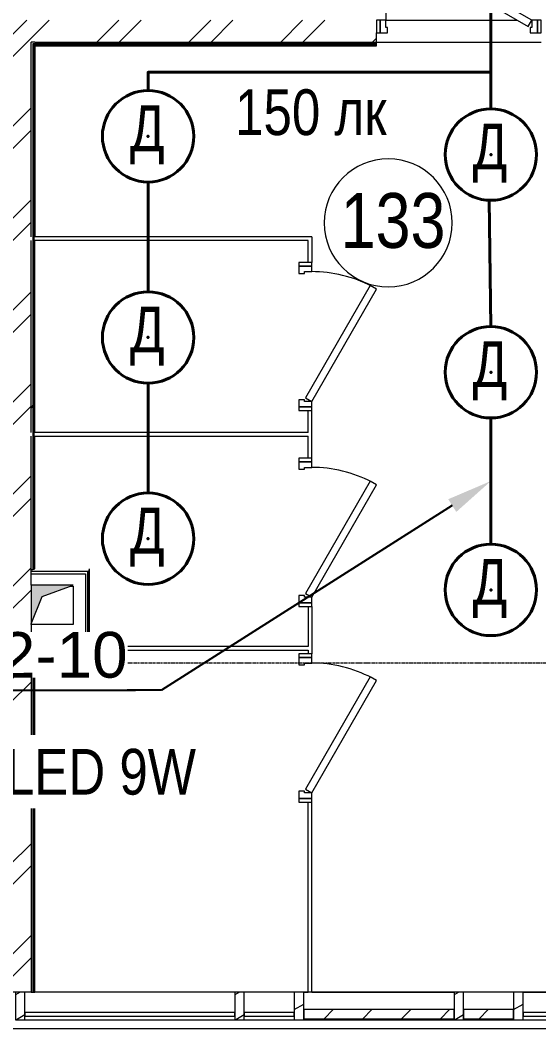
# Model space of a CAD drawing. Header units: metres. Extents: x 14298 to 227756, y -64870 to 286334.
# Drawn here: x 80463 to 83300, y -58786 to -53271 of the extents above; entities that cross this region are included whole.
import ezdxf
from ezdxf import colors
from ezdxf.entities.mleader import LeaderData, LeaderLine
from ezdxf.math import Vec2, Vec3

# ---------------------------------------------------------------- set-up
doc = ezdxf.new("R2010")
doc.units = ezdxf.units.M
doc.linetypes.add('ADSK_Линия сетки', pattern=[21, 12, -3, 3, -3])
for name, color, linetype, lineweight in [('A-AREA-IDEN', 7, 'Continuous', 9), ('A-DETL-GENF', 7, 'Continuous', 5), ('A-DETL-MBND', 7, 'Continuous', 5), ('A-DETL-THIN', 7, 'Continuous', 5), ('A-DOOR', 7, 'Continuous', 5), ('A-DOOR-FRAM', 7, 'Continuous', 13), ('A-FLOR', 7, 'Continuous', 5), ('A-GLAZ-CURT', 7, 'Continuous', 5), ('A-GLAZ-CWMG', 7, 'Continuous', 5), ('A-WALL', 7, 'Continuous', 5), ('A-WALL-PATT', 7, 'Continuous', 18), ('nadpisi', 84, 'Continuous', 13), ('S-GRID', 7, 'Continuous', 9), ('раб осв', 7, 'Continuous', 40), ('ЭЛ.сети', 5, 'Continuous', 100)]:
    doc.layers.add(name, color=color, linetype=linetype, lineweight=lineweight)
doc.styles.add('Arial', font='arial.ttf', dxfattribs={"width": 0.8, "height": 2.5})
doc.styles.add('GOST Common_I_1', font='ARIALN.TTF', dxfattribs={"height": 300})
doc.styles.add('ISOPEUR', font='isocpeui.ttf')
pattern_1 = [(45, (0, 0), (-251.4472, 251.4472), []), (45, (0, 381), (-251.4472, 251.4472), [])]
pattern_2 = [(45, (0, 0), (-106.06602, 106.06602), [])]
pattern_3 = [(30, (0, 0), (-60, 103.92305), [])]
pattern_4 = [(50, (0, 0), (728.7365, -63.7558), [76.2, -838.2]), (355, (0, 0), (-140.9716, 764.2276), [60.96, -670.56]), (100.451, (60.7, -5.3), (587.77, 700.4668), [64.76, -712.36]), (46.184, (0, 203.2), (1084.316, -168.171), [114.3, -1257.3]), (96.636, (90.4, 189.2), (949.61, 989.71), [97.14, -1068.54]), (351.184, (0, 203.2), (949.62, 989.701), [91.44, -1005.84]), (21, (101.6, 152.4), (606.458, -409.0606), [76.2, -838.2]), (326, (101.6, 152.4), (247.2083, 736.753), [60.96, -670.56]), (71.451, (152.14, 118.3), (853.6683, 327.6855), [64.76, -712.36]), (37.5, (0, 0), (12.3547, 338.2201), [33.528, -628.904, 33.528, -647.192, -673.1]), (37.5, (0, 0), (12.3547, 338.2201), [-1343.152, 33.528, -639.572]), (7.5, (0, 0), (267.2789, 400.7221), [33.528, -354.584, 33.528, -613.664, -256.54]), (7.5, (0, 0), (267.2789, 400.7221), [-1035.304, 33.528, -223.012]), (327.5, (-226.57, 0), (542.3633, -22.91534), [33.528, -220.472, 33.528, -758.952, -1051.56]), (327.5, (-226.57, 0), (542.3633, -22.91534), [-1046.48, 33.528, -1018.032]), (317.5, (-328.17, 0), (592.517, 101.707), [33.528, -296.672, 33.528, -492.76, -746.76]), (317.5, (-328.17, 0), (592.517, 101.707), [-856.488, 33.528, -713.232])]
pattern_5 = [(0, (0, 0), (812.8, 203.2), [33.528, -576.072, 33.528, -576.072, -3251.2]), (0, (0, 0), (812.8, 203.2), [-1219.2, 33.528, -1185.672, 33.528, -576.072, -1422.4]), (0, (0, 0), (812.8, 203.2), [-3048, 33.528, -372.872, 33.528, -982.472]), (120, (304.8, 101.6), (-582.37636, 602.30545), [33.528, -576.072, 33.528, -576.072, -3251.2]), (120, (304.8, 101.6), (-582.37636, 602.30545), [-1219.2, 33.528, -1185.672, 33.528, -576.072, -1422.4]), (120, (304.8, 101.6), (-582.37636, 602.30545), [-3048, 33.528, -372.872, 33.528, -982.472]), (240, (406.4, 508), (-230.42364, -805.50545), [33.528, -576.072, 33.528, -576.072, -3251.2]), (240, (406.4, 508), (-230.42364, -805.50545), [-1219.2, 33.528, -1185.672, 33.528, -576.072, -1422.4]), (240, (406.4, 508), (-230.42364, -805.50545), [-3048, 33.528, -372.872, 33.528, -982.472])]

# ---------------------------------------------------------------- blocks, each defined once
blk = doc.blocks.new('Системная панель - Сплошная-1173316-1 этаж')
at = {"layer": 'A-GLAZ-CURT'}
h = blk.add_hatch(dxfattribs=at)
h.set_pattern_fill('FP_7', color=256, style=0, pattern_type=2)
h.set_pattern_definition(pattern_2)
h.paths.add_polyline_path([(82014.3, -58730.7), (82837.7, -58730.7), (82837.7, -58680.7), (82014.3, -58680.7)], flags=0)
at = {"layer": 'A-GLAZ-CURT', "lineweight": 13}
for p, q in [((82837.7, -58680.7), (82014.3, -58680.7)), ((82014.3, -58680.7), (82014.3, -58730.7)), ((82014.3, -58730.7), (82837.7, -58730.7)), ((82837.7, -58730.7), (82837.7, -58680.7))]:
    blk.add_line(p, q, dxfattribs=at)
blk = doc.blocks.new('Системная панель - С остеклением-1173315-1 этаж')
at = {"layer": 'A-GLAZ-CURT', "lineweight": 13}
for p, q in [((78037.7, -58695.7), (77214.3, -58695.7)), ((77214.3, -58695.7), (77214.3, -58715.7)), ((77214.3, -58715.7), (78037.7, -58715.7)), ((78037.7, -58715.7), (78037.7, -58695.7))]:
    blk.add_line(p, q, dxfattribs=at)
blk = doc.blocks.new('Системная панель - С остеклением-1173121-1 этаж')
at = {"layer": 'A-GLAZ-CURT', "lineweight": 13}
for p, q in [((575, 10), (-575, 10)), ((-575, 10), (-575, -10)), ((575, -10), (575, 10)), ((-575, -10), (575, -10))]:
    blk.add_line(p, q, dxfattribs=at)
blk = doc.blocks.new('Системная панель - Сплошная-1173314-1 этаж')
at = {"layer": 'A-GLAZ-CURT'}
h = blk.add_hatch(dxfattribs=at)
h.set_pattern_fill('FP_7', color=256, style=0, pattern_type=2)
h.set_pattern_definition(pattern_2)
h.paths.add_polyline_path([(82887.7, -58730.7), (83161.9, -58730.7), (83161.9, -58680.7), (82887.7, -58680.7)], flags=0)
at = {"layer": 'A-GLAZ-CURT', "lineweight": 13}
for p, q in [((83161.9, -58680.7), (82887.7, -58680.7)), ((82887.7, -58680.7), (82887.7, -58730.7)), ((82887.7, -58730.7), (83161.9, -58730.7)), ((83161.9, -58730.7), (83161.9, -58680.7))]:
    blk.add_line(p, q, dxfattribs=at)
blk = doc.blocks.new('Системная панель - С остеклением-1173317-1 этаж')
at = {"layer": 'A-GLAZ-CURT', "lineweight": 13}
for p, q in [((81961.9, -58695.7), (81687.7, -58695.7)), ((81687.7, -58695.7), (81687.7, -58715.7)), ((81687.7, -58715.7), (81961.9, -58715.7)), ((81961.9, -58715.7), (81961.9, -58695.7))]:
    blk.add_line(p, q, dxfattribs=at)
blk = doc.blocks.new('Прямоугольный импост - 50 x 150мм-V34-1 этаж')
at = {"layer": 'A-GLAZ-CWMG'}
h = blk.add_hatch(dxfattribs=at)
h.set_pattern_fill('FP_45', color=256, style=0, pattern_type=2)
h.set_pattern_definition([(150, (80462.65, 58705.69), (-60, -103.92305), [])])
h.paths.add_polyline_path([(-15.6, -30), (-25, -30), (-25, 120), (25, 120), (25, -30)], flags=0)
at = {"layer": 'A-GLAZ-CWMG', "lineweight": 18}
for p, q in [((-25, -30), (-25, 120)), ((-25, 120), (25, 120)), ((25, 120), (25, -30)), ((25, -30), (-25, -30))]:
    blk.add_line(p, q, dxfattribs=at)
blk = doc.blocks.new('Прямоугольный импост - 50 x 150мм-V35-1 этаж')
at = {"layer": 'A-GLAZ-CWMG'}
h = blk.add_hatch(dxfattribs=at)
h.set_pattern_fill('FP_46', color=256, style=0, pattern_type=2)
h.set_pattern_definition([(150, (81662.65, 58705.69), (-60, -103.92305), [])])
h.paths.add_polyline_path([(25, -30), (-25, -30), (-25, 120), (25, 120)], flags=0)
at = {"layer": 'A-GLAZ-CWMG', "lineweight": 18}
for p, q in [((-25, -30), (-25, 120)), ((-25, 120), (25, 120)), ((25, 120), (25, -30)), ((25, -30), (-25, -30))]:
    blk.add_line(p, q, dxfattribs=at)
blk = doc.blocks.new('Прямоугольный импост - 50 x 150мм-1173228-1 этаж')
at = {"layer": 'A-GLAZ-CWMG'}
h = blk.add_hatch(dxfattribs=at)
h.set_pattern_fill('FP_47', color=256, style=0, pattern_type=2)
h.set_pattern_definition([(150, (82862.65, 58705.69), (-60, -103.92305), [])])
h.paths.add_polyline_path([(25, -30), (-25, -30), (-25, 120), (25, 120)], flags=0)
at = {"layer": 'A-GLAZ-CWMG', "lineweight": 18}
for p, q in [((-25, -30), (-25, 120)), ((-25, 120), (25, 120)), ((25, 120), (25, -30)), ((25, -30), (-25, -30))]:
    blk.add_line(p, q, dxfattribs=at)
blk = doc.blocks.new('Прямоугольный импост - 50 x 150мм-1003911-1 этаж')
at = {"layer": 'A-GLAZ-CWMG'}
for p, q in [((81637.7, -58585.7), (80542.7, -58585.7)), ((80487.7, -58735.7), (81637.7, -58735.7))]:
    blk.add_line(p, q, dxfattribs=at)
blk = doc.blocks.new('AC_Дверь_Однопольная_ДеревяннаяВнутренняя_ГОСТ6629-88 - ДГ 21-9Л-1469641-1 этаж')
at = {"layer": 'A-DOOR', "lineweight": 13}
for p, q in [((-292.8, 460), (-312.8, 425.4)), ((400, 60), (-292.8, 460)), ((-312.8, 425.4), (380, 25.4)), ((380, 25.4), (400, 60))]:
    blk.add_line(p, q, dxfattribs=at)
at = {"layer": 'A-DOOR', "lineweight": 18}
for p, q in [((-430, 60), (-450, 60)), ((-450, 60), (-450, -10)), ((-430, -10), (-430, 60)), ((450, 60), (430, 60)), ((430, 60), (430, -10)), ((450, -10), (450, 60)), ((-450, -10), (-430, -10)), ((430, -10), (450, -10))]:
    blk.add_line(p, q, dxfattribs=at)
at = {"layer": 'A-DOOR'}
blk.add_arc((400, 60), 800, 154.0949, 180, dxfattribs=at)
at = {"layer": 'A-DOOR-FRAM'}
for p, q in [((-400, 60), (-430, 60)), ((-430, 60), (-430, -10)), ((-400, 20), (-400, 60)), ((430, 60), (400, 60)), ((400, 60), (400, 20)), ((430, -10), (430, 60)), ((-390, 20), (-400, 20)), ((-390, -10), (-390, 20)), ((400, 20), (390, 20)), ((390, 20), (390, -10)), ((-430, -10), (-390, -10)), ((390, -10), (430, -10))]:
    blk.add_line(p, q, dxfattribs=at)
blk = doc.blocks.new('AC_Дверь_Однопольная_ДеревяннаяВнутренняя_ГОСТ6629-88 - ДГ 21-8Л-1377427-1 этаж')
at = {"layer": 'A-DOOR', "lineweight": 18}
for p, q in [((-385, 60), (-405, 60)), ((-405, 60), (-405, -10)), ((-385, -10), (-385, 60)), ((385, 60), (385, -10)), ((405, 60), (385, 60)), ((405, -10), (405, 60)), ((-405, -10), (-385, -10)), ((385, -10), (405, -10))]:
    blk.add_line(p, q, dxfattribs=at)
at = {"layer": 'A-DOOR', "lineweight": 13}
for p, q in [((-335, 24.6), (-355, -10)), ((279.9, -330.4), (-335, 24.6)), ((-355, -10), (259.9, -365)), ((259.9, -365), (279.9, -330.4))]:
    blk.add_line(p, q, dxfattribs=at)
at = {"layer": 'A-DOOR'}
blk.add_arc((-355, -10), 710, 332.4716, 0, dxfattribs=at)
at = {"layer": 'A-DOOR-FRAM'}
for p, q in [((-385, 60), (-385, -10)), ((-345, 60), (-385, 60)), ((-345, 30), (-345, 60)), ((385, 60), (345, 60)), ((345, 60), (345, 30)), ((385, -10), (385, 60)), ((-355, -10), (-355, 30)), ((-355, 30), (-345, 30)), ((345, 30), (355, 30)), ((355, 30), (355, -10)), ((-385, -10), (-355, -10)), ((355, -10), (385, -10))]:
    blk.add_line(p, q, dxfattribs=at)
blk = doc.blocks.new('ПСС_Марка_помещения - Имя_2_5мм-224473-1 этаж')
at = {"layer": 'A-AREA-IDEN'}
for start, end in [(360, 180), (180, 360)]:
    blk.add_arc((-0.074, 0.039), 3.5, start, end, dxfattribs=at)
blk = doc.blocks.new('TS LED')
at = {"color": 5, "lineweight": 40, "ltscale": 100}
blk.add_circle((2928353.8, 2077052.7), 250, dxfattribs=at)
at = {"color": 0, "lineweight": 40, "ltscale": 100}
blk.add_point((2928353.8, 2077052.7), dxfattribs=at)
at = {"layer": 'nadpisi', "color": 5, "insert": (2928254.2, 2077221.4), "char_height": 250, "width": 1402.065, "attachment_point": 1, "style": 'Arial'}
blk.add_mtext('Д', dxfattribs=at)

msp = doc.modelspace()

# ---------------------------------------------------------------- hatches: boundary and pattern name
at = {"layer": 'A-DETL-GENF', "lineweight": 15}
msp.add_hatch(color=256, dxfattribs=at).paths.add_polyline_path([(80522.6532, -56570.6443), (80583.5085, -56422.2079), (80752.6532, -56360.6443), (80522.6532, -56360.6443), (80522.6532, -56418.9422)], flags=0)
at = {"layer": 'A-GLAZ-CWMG', "lineweight": 15}
h = msp.add_hatch(dxfattribs=at)
h.set_pattern_fill('FP_5', color=256, style=0, pattern_type=2)
h.set_pattern_definition(pattern_3)
h.paths.add_polyline_path([(81961.9076, -58735.6672), (82014.3111, -58735.6672), (82014.3111, -58585.6672), (81961.9076, -58585.6672)], flags=0)
h = msp.add_hatch(dxfattribs=at)
h.set_pattern_fill('FP_5', color=256, style=0, pattern_type=2)
h.set_pattern_definition(pattern_3)
h.paths.add_polyline_path([(83161.9076, -58735.6672), (83214.3111, -58735.6672), (83214.3111, -58585.6672), (83161.9076, -58585.6672)], flags=0)
at = {"layer": 'A-WALL-PATT', "lineweight": 15}
h = msp.add_hatch(dxfattribs=at)
h.set_pattern_fill('FP_1', color=256, style=0, pattern_type=2)
h.set_pattern_definition(pattern_1)
h.paths.add_polyline_path([(83312.6532, -53390.6443), (83962.6532, -53390.6443), (83962.6532, -53270.6443), (83312.6532, -53270.6443), (83312.6532, -53340.6443)], flags=0)
h.paths.add_polyline_path([(82412.6532, -53390.6443), (82412.6532, -53270.6443), (80012.6532, -53270.6443), (80012.6532, -53390.6443), (81535.9632, -53390.6443)], flags=0)
h.paths.add_polyline_path([(76642.6532, -53390.6443), (79112.6532, -53390.6443), (79112.6532, -53270.6443), (76632.6532, -53270.6443), (76632.6532, -53390.6443)], flags=0)
h = msp.add_hatch(dxfattribs=at)
h.set_pattern_fill('FP_1', color=256, style=0, pattern_type=2)
h.set_pattern_definition(pattern_1)
h.paths.add_polyline_path([(80402.6532, -58585.6443), (80522.6532, -58585.6443), (80522.6532, -53390.6443), (80402.6532, -53390.6443), (80402.6532, -58530.6443)], flags=0)
h = msp.add_hatch(dxfattribs=at)
h.set_pattern_fill('FP_81', color=256, style=0, pattern_type=2)
h.set_pattern_definition(pattern_5)
h.paths.add_polyline_path([(80522.6532, -56275.6443), (80532.6532, -56275.6443), (80532.6532, -53390.6443), (80522.6532, -53390.6443), (80522.6532, -56270.6443)], flags=0)
h = msp.add_hatch(dxfattribs=at)
h.set_pattern_fill('FP_81', color=256, style=0, pattern_type=2)
h.set_pattern_definition(pattern_5)
h.paths.add_polyline_path([(80542.6532, -53400.6443), (82412.6532, -53400.6443), (82412.6532, -53390.6443), (80532.6532, -53390.6443), (80532.6532, -53400.6443), (80537.6532, -53400.6443)], flags=0)
h.paths.add_polyline_path([(83651.4765, -53400.6443), (83962.6532, -53400.6443), (83962.6532, -53390.6443), (83312.6532, -53390.6443), (83312.6532, -53400.6443)], flags=0)
h = msp.add_hatch(dxfattribs=at)
h.set_pattern_fill('FP_82', color=256, style=0, pattern_type=2)
h.set_pattern_definition(pattern_4)
h.paths.add_polyline_path([(80532.6532, -56275.6443), (80537.6532, -56275.6443), (80537.6532, -53400.6443), (80532.6532, -53400.6443), (80532.6532, -56270.6443)], flags=0)
h = msp.add_hatch(dxfattribs=at)
h.set_pattern_fill('FP_82', color=256, style=0, pattern_type=2)
h.set_pattern_definition(pattern_4)
h.paths.add_polyline_path([(83962.6532, -53405.6443), (83962.6532, -53400.6443), (83312.6532, -53400.6443), (83312.6532, -53405.6443), (83957.6532, -53405.6443)], flags=0)
h.paths.add_polyline_path([(80542.6532, -53405.6443), (82412.6532, -53405.6443), (82412.6532, -53400.6443), (80537.6532, -53400.6443), (80537.6532, -53405.6443)], flags=0)
h = msp.add_hatch(dxfattribs=at)
h.set_pattern_fill('FP_1', color=256, style=0, pattern_type=2)
h.set_pattern_definition(pattern_1)
h.paths.add_polyline_path([(80542.6532, -56270.6443), (80542.6532, -55545.6443), (80537.6532, -55545.6443), (80537.6532, -56270.6443)], flags=0)
h.paths.add_polyline_path([(80537.6532, -55525.6443), (80542.6532, -55525.6443), (80542.6532, -54475.6443), (80537.6532, -54475.6443), (80537.6532, -55353.691)], flags=0)
h.paths.add_polyline_path([(80537.6532, -54455.6443), (80542.6532, -54455.6443), (80542.6532, -53405.6443), (80537.6532, -53405.6443), (80537.6532, -53933.356)], flags=0)
h = msp.add_hatch(dxfattribs=at)
h.set_pattern_fill('FP_1', color=256, style=0, pattern_type=2)
h.set_pattern_definition(pattern_1)
h.paths.add_polyline_path([(83957.6532, -53410.6443), (83957.6532, -53405.6443), (83312.6532, -53405.6443), (83312.6532, -53410.6443), (83952.6532, -53410.6443)], flags=0)
h.paths.add_polyline_path([(82412.6532, -53410.6443), (82412.6532, -53405.6443), (80542.6532, -53405.6443), (80542.6532, -53410.6443), (81535.9632, -53410.6443)], flags=0)
h = msp.add_hatch(dxfattribs=at)
h.set_pattern_fill('FP_1', color=256, style=0, pattern_type=2)
h.set_pattern_definition(pattern_1)
h.paths.add_polyline_path([(80842.6532, -56655.6443), (80842.6532, -56270.6443), (80837.6532, -56275.6443), (80837.6532, -56655.6443)], flags=0)
h = msp.add_hatch(dxfattribs=at)
h.set_pattern_fill('FP_82', color=256, style=0, pattern_type=2)
h.set_pattern_definition(pattern_4)
h.paths.add_polyline_path([(80537.6532, -58585.6672), (80537.6532, -56655.6443), (80532.6532, -56655.6443), (80532.6532, -58585.6672)], flags=0)
h = msp.add_hatch(dxfattribs=at)
h.set_pattern_fill('FP_1', color=256, style=0, pattern_type=2)
h.set_pattern_definition(pattern_1)
h.paths.add_polyline_path([(80537.6532, -58585.6672), (80542.6532, -58585.6672), (80542.6532, -56715.6443), (80537.6532, -56715.6443), (80537.6532, -57484.1935)], flags=0)
h.paths.add_polyline_path([(80537.6532, -56695.6443), (80542.6532, -56695.6443), (80542.6532, -56655.6443), (80537.6532, -56655.6443)], flags=0)
h = msp.add_hatch(dxfattribs=at)
h.set_pattern_fill('FP_82', color=256, style=0, pattern_type=2)
h.set_pattern_definition(pattern_4)
h.paths.add_polyline_path([(80742.6457, -56655.6443), (80837.6532, -56655.6443), (80837.6532, -56650.6443), (80542.6532, -56650.6443), (80542.6532, -56655.6443)], flags=0)
h = msp.add_hatch(dxfattribs=at)
h.set_pattern_fill('FP_1', color=256, style=0, pattern_type=2)
h.set_pattern_definition(pattern_1)
h.paths.add_polyline_path([(80842.6532, -56660.6443), (80842.6532, -56655.6443), (80542.6532, -56655.6443), (80542.6532, -56660.6443), (80742.6457, -56660.6443)], flags=0)

# ---------------------------------------------------------------- linework, layer by layer
at = {"layer": 'A-DETL-MBND', "lineweight": 15}
for p, q in [((82014.3111, -58585.6672), (82037.6532, -58585.6672)), ((82057.6532, -58585.6672), (82837.6532, -58585.6672)), ((83214.3111, -58585.6672), (84002.6532, -58585.6672)), ((85695.5434, -58785.6443), (79287.6532, -58785.6443)), ((82014.3111, -58735.6672), (82837.6532, -58735.6672)), ((83214.3111, -58735.6672), (84037.6532, -58735.6672))]:
    msp.add_line(p, q, dxfattribs=at)
at = {"layer": 'A-DETL-THIN', "lineweight": 15}
for p, q in [((80522.6532, -56360.6443), (80522.6532, -56570.6443)), ((80752.6532, -56360.6443), (80522.6532, -56360.6443)), ((80583.5085, -56422.2079), (80752.6532, -56360.6443)), ((80522.6532, -56570.6443), (80583.5085, -56422.2079))]:
    msp.add_line(p, q, dxfattribs=at)
at = {"layer": 'A-FLOR', "lineweight": 15}
for p, q in [((82462.6532, -53270.6443), (83182.6532, -53270.6443)), ((82412.6532, -53390.6443), (83312.6532, -53390.6443)), ((82043.928, -56417.7201), (82038.3664, -56425.6443)), ((82037.6532, -58585.2448), (80542.6532, -58585.2448)), ((83982.6532, -58585.2448), (82057.6451, -58585.2448))]:
    msp.add_line(p, q, dxfattribs=at)
at = {"layer": 'A-GLAZ-CWMG', "lineweight": 15}
for p, q in [((81961.9076, -58585.6672), (81687.6532, -58585.6672)), ((81961.9076, -58585.6672), (81961.9076, -58735.6672)), ((82014.3111, -58585.6672), (81961.9076, -58585.6672)), ((82014.3111, -58735.6672), (82014.3111, -58585.6672)), ((83161.9076, -58585.6672), (82887.6532, -58585.6672)), ((83161.9076, -58585.6672), (83161.9076, -58735.6672)), ((83214.3111, -58585.6672), (83161.9076, -58585.6672)), ((83214.3111, -58735.6672), (83214.3111, -58585.6672)), ((81687.6532, -58735.6672), (81961.9076, -58735.6672)), ((81961.9076, -58735.6672), (82014.3111, -58735.6672)), ((82887.6532, -58735.6672), (83161.9076, -58735.6672)), ((83161.9076, -58735.6672), (83214.3111, -58735.6672))]:
    msp.add_line(p, q, dxfattribs=at)
at = {"layer": 'A-WALL', "lineweight": 15}
for p, q in [((82412.6532, -53410.6443), (82412.6532, -53340.6443)), ((80522.6532, -54455.6443), (80522.6532, -53390.6443)), ((80542.6532, -53390.6443), (80522.6532, -53390.6443)), ((82412.6532, -53400.6443), (80532.6532, -53400.6443)), ((80532.6532, -53400.6443), (80532.6532, -56275.6443)), ((82412.6532, -53405.6443), (80537.6532, -53405.6443)), ((80537.6532, -53405.6443), (80537.6532, -56275.6443)), ((80542.6532, -53390.6443), (82412.6532, -53390.6443)), ((80542.6532, -53410.6443), (82412.6532, -53410.6443)), ((80542.6532, -53410.6443), (80542.6532, -54455.6443)), ((80522.6532, -55525.6443), (80522.6532, -54475.6443)), ((82057.6532, -54455.6443), (80537.6532, -54455.6443)), ((82037.6532, -54475.6443), (80537.6532, -54475.6443)), ((80542.6532, -55525.6443), (80542.6532, -54475.6443)), ((82037.6532, -54595.6443), (82037.6532, -54475.6443)), ((82057.6532, -54455.6443), (82057.6532, -54595.6443)), ((82037.6532, -55525.6443), (82037.6532, -55405.6443)), ((82057.6532, -55665.6443), (82057.6532, -55405.6443)), ((82037.6532, -55525.6443), (80537.6532, -55525.6443)), ((80522.6532, -56280.6443), (80522.6532, -55545.6443)), ((80537.6532, -55545.6443), (82037.6532, -55545.6443)), ((80542.6532, -56270.6443), (80542.6532, -55545.6443)), ((82037.6532, -55665.6443), (82037.6532, -55545.6443)), ((80532.6532, -56275.6443), (80522.6532, -56275.6443)), ((80522.6532, -56285.6443), (80522.6532, -56280.6443)), ((80522.6532, -56360.6443), (80522.6532, -56285.6443)), ((80832.6532, -56285.6443), (80522.6532, -56285.6443)), ((80522.6532, -56298.1443), (80820.1532, -56298.1443)), ((80820.1532, -56298.1443), (80820.1532, -56643.1443)), ((80832.6532, -56280.6443), (80832.6532, -56285.6443)), ((80832.6532, -56650.6443), (80832.6532, -56285.6443)), ((80837.6532, -56275.6443), (80837.6532, -56655.6443)), ((80842.6532, -56660.6443), (80842.6532, -56270.6443)), ((80738.9158, -56365.6443), (80752.6532, -56365.6443)), ((80752.6532, -56365.6443), (80752.6532, -56575.6443)), ((82037.6532, -56475.6443), (82037.6532, -56695.6443)), ((82057.6532, -56475.6443), (82057.6532, -56735.6443)), ((80522.6532, -56575.6443), (80522.6532, -56570.6443)), ((80522.6532, -56575.6443), (80522.6532, -58585.6672)), ((80752.6532, -56575.6443), (80522.6532, -56575.6443)), ((80522.6532, -56643.1443), (80820.1532, -56643.1443)), ((80837.6532, -56655.6443), (80522.6532, -56655.6443)), ((80532.6532, -56655.6443), (80532.6532, -58585.6672)), ((80537.6532, -56655.6443), (80537.6532, -58585.6672)), ((80542.6532, -56655.6443), (80542.6532, -56650.6443)), ((80542.6532, -56650.6443), (80832.6532, -56650.6443)), ((80542.6532, -56695.6443), (80542.6532, -56660.6443)), ((80542.6532, -56660.6443), (80842.6532, -56660.6443)), ((82037.6532, -56695.6443), (80542.6532, -56695.6443)), ((80542.6532, -56715.6443), (82037.6532, -56715.6443)), ((80542.6532, -58585.6672), (80542.6532, -56715.6443)), ((82037.6532, -56715.6443), (82037.6532, -56735.6443)), ((82037.6532, -58585.6672), (82037.6532, -57545.6443)), ((82057.6532, -58585.6672), (82057.6532, -57545.6443)), ((80522.6532, -58585.6443), (80402.6532, -58585.6443)), ((80522.6532, -58585.6672), (80542.6532, -58585.6672)), ((82057.6532, -58585.6672), (82037.6532, -58585.6672))]:
    msp.add_line(p, q, dxfattribs=at)
at = {"layer": 'S-GRID', "linetype": 'ADSK_Линия сетки', "lineweight": 15}
msp.add_line((95458.7083, -56785.6443), (29247.2594, -56785.6443), dxfattribs=at)
at = {"layer": 'раб осв', "color": 0, "lineweight": 40}
for points in [[(78412.6532, -52040.6443), (78412.6532, -53105.6443), (78412.6532, -53105.6443), (79512.6532, -53105.6443), (79512.6532, -53555.6443), (79512.6532, -53105.6443), (83037.6532, -53105.6443), (83037.6532, -53555.6443)], [(81162.6532, -53655.6443), (81162.6532, -53555.6443), (83037.6532, -53555.6443), (83037.6532, -53755.6443)], [(81162.6532, -54755.6443), (81162.6532, -54155.6443)], [(83028.0871, -54255.4612), (83037.6532, -54945.6443)], [(81162.6532, -55855.6443), (81162.6532, -55255.6443)], [(83037.6532, -55445.6443), (83037.6532, -56135.6443)]]:
    msp.add_lwpolyline(points, dxfattribs=at)

# ---------------------------------------------------------------- block references
at = {"layer": 'A-AREA-IDEN', "lineweight": 15, "xscale": 99.99999999999993, "yscale": 99.99999999999993, "zscale": 99.99999999999993}
msp.add_blockref('ПСС_Марка_помещения - Имя_2_5мм-224473-1 этаж', (82483.7441, -54382.8828), dxfattribs=at)
at = {"layer": 'A-DOOR', "lineweight": 15}
msp.add_blockref('AC_Дверь_Однопольная_ДеревяннаяВнутренняя_ГОСТ6629-88 - ДГ 21-9Л-1469641-1 этаж', (82862.6532, -53330.6443), dxfattribs=at)
at = {"layer": 'A-DOOR', "color": 8, "lineweight": 15, "true_color": 0x7f7f7f, "rotation": 89.99999999999959}
for p in [(82047.6532, -55000.6443), (82047.6532, -56070.6443), (82047.6532, -57140.6443)]:
    msp.add_blockref('AC_Дверь_Однопольная_ДеревяннаяВнутренняя_ГОСТ6629-88 - ДГ 21-8Л-1377427-1 этаж', p, dxfattribs=at)
at = {"layer": 'A-GLAZ-CURT', "lineweight": 15, "rotation": 180}
msp.add_blockref('Системная панель - С остеклением-1173121-1 этаж', (81062.6532, -58705.6905), dxfattribs=at)
at = {"layer": 'A-GLAZ-CURT', "lineweight": 15}
for name, p in [('Системная панель - С остеклением-1173317-1 этаж', (0, 0)), ('Системная панель - Сплошная-1173316-1 этаж', (0, 0)), ('Системная панель - Сплошная-1173314-1 этаж', (0, 0)), ('Системная панель - С остеклением-1173315-1 этаж', (6000, 0))]:
    msp.add_blockref(name, p, dxfattribs=at)
at = {"layer": 'A-GLAZ-CWMG', "lineweight": 15, "extrusion": (0, 0, -1)}
for name, p in [('Прямоугольный импост - 50 x 150мм-V34-1 этаж', (-80462.6532, -58705.6905)), ('Прямоугольный импост - 50 x 150мм-V35-1 этаж', (-81662.6532, -58705.6905)), ('Прямоугольный импост - 50 x 150мм-1173228-1 этаж', (-82862.6532, -58705.6905))]:
    msp.add_blockref(name, p, dxfattribs=at)
at = {"layer": 'A-GLAZ-CWMG', "lineweight": 15}
msp.add_blockref('Прямоугольный импост - 50 x 150мм-1003911-1 этаж', (0, 0), dxfattribs=at)
at = {"layer": 'раб осв', "color": 0, "lineweight": 40, "ltscale": 100}
for p in [(-2847191.1154, -2130958.3826), (-2845316.1154, -2131058.3826), (-2847191.1154, -2132058.3826), (-2845316.1154, -2132248.3826), (-2847191.1154, -2133158.3826), (-2845316.1154, -2133438.3826)]:
    msp.add_blockref('TS LED', p, dxfattribs=at)

# ---------------------------------------------------------------- texts
at = {"layer": 'A-AREA-IDEN', "lineweight": 15, "insert": (82216.0322, -54215.7184), "char_height": 300, "width": 519.4935, "attachment_point": 1, "style": 'GOST Common_I_1'}
msp.add_mtext('133', dxfattribs=at)
at = {"layer": 'nadpisi', "color": 7, "insert": (81638.4954, -53648.9563), "char_height": 250, "width": 1402.065175, "attachment_point": 1, "style": 'Arial'}
msp.add_mtext('150 лк', dxfattribs=at)

# ---------------------------------------------------------------- next in the draw order: texts
at = {"layer": 'nadpisi', "color": 7, "insert": (81424.5636, -57254.9544), "char_height": 250, "width": 1930.080503, "attachment_point": 3, "style": 'Arial', "bg_fill": 3, "box_fill_scale": 1.3, "bg_fill_color": 256, "bg_fill_transparency": 0}
msp.add_mtext('12 TS LED 9W', dxfattribs=at)

# ---------------------------------------------------------------- next in the draw order: leaders
at = {"layer": 'ЭЛ.сети', "color": 0, "lineweight": 5}
ml = msp.add_multileader_mtext('Standard', dxfattribs=at)
ml.set_content('{\\fArial|b0|i0|c204|p34;гр.2-10}', style='ISOPEUR')
ml.set_leader_properties()
ml.build(insert=Vec2(0, 0))
ml.multileader.update_dxf_attribs({"text_left_attachment_type": 6, "text_right_attachment_type": 6, "dogleg_length": 100, "arrow_head_size": 250})
ctx = ml.context
ctx.base_point, ctx.char_height, ctx.arrow_head_size, ctx.landing_gap_size, ctx.plane_origin, ctx.plane_x_axis, ctx.plane_y_axis = Vec3(79895.8784, -56936.7741), 250, 250, 37.4122, Vec3(21309.3521, -16361.6244), Vec3(0.999998436, 0.001768603), Vec3(-0.001768603, 0.999998436)
ctx.left_attachment, ctx.right_attachment = 6, 6
notes = []
notes.append((ctx, [(0, (1, 1, 0), (79708.8179, -56937.105), (0.999998436, 0.001768603), 187.0608, [(0, [(77587.6532, -55704.2158)], 0, [])])]))
ctx.mtext.insert, ctx.mtext.text_direction, ctx.mtext.rotation, ctx.mtext.line_spacing_factor, ctx.mtext.flow_direction = Vec3(79932.7256, -56617.3019), Vec3(0.999998436, 0.001768603), 0.001768604, 0.8, 5
ctx.mtext.has_bg_fill, ctx.mtext.bg_color, ctx.mtext.bg_scale_factor, ctx.mtext.bg_transparency, ctx.mtext.use_window_bg_color = 1, -1073741824, 1, 0, 1
for ctx, leaders in notes:
    for number, flags, end, landing, length, lines in leaders:
        leader = LeaderData()
        leader.index, (leader.has_last_leader_line, leader.has_dogleg_vector, leader.attachment_direction) = number, flags
        leader.last_leader_point, leader.dogleg_vector, leader.dogleg_length = Vec3(end), Vec3(landing), length
        for number, points, colour, breaks in lines:
            line = LeaderLine()
            line.index, line.vertices, line.color, line.breaks = number, Vec3.list(points), colors.encode_raw_color(colour), breaks
            leader.lines.append(line)
        ctx.leaders.append(leader)

# ---------------------------------------------------------------- next in the draw order: leaders
ml = msp.add_multileader_mtext('Standard', dxfattribs=at)
ml.set_content('{\\fArial|b0|i0|c204|p34;гр.2-10}', style='ISOPEUR')
ml.set_leader_properties()
ml.build(insert=Vec2(0, 0))
ml.multileader.update_dxf_attribs({"text_left_attachment_type": 6, "text_right_attachment_type": 6, "dogleg_length": 100, "arrow_head_size": 250})
ctx = ml.context
ctx.base_point, ctx.char_height, ctx.arrow_head_size, ctx.landing_gap_size, ctx.plane_origin, ctx.plane_x_axis, ctx.plane_y_axis = Vec3(79895.8784, -56936.7741), 250, 250, 37.4122, Vec3(21309.3521, -16361.6244), Vec3(0.999998436, 0.001768603), Vec3(-0.001768603, 0.999998436)
ctx.left_attachment, ctx.right_attachment = 6, 6
notes = []
notes.append((ctx, [(1, (1, 1, 0), (81235.5241, -56934.4048), (-0.999998436, -0.001768603), 187.0608, [(0, [(83037.6532, -55790.6443)], 0, [])])]))
ctx.mtext.insert, ctx.mtext.text_direction, ctx.mtext.rotation, ctx.mtext.line_spacing_factor, ctx.mtext.flow_direction = Vec3(79932.7256, -56617.3019), Vec3(0.999998436, 0.001768603), 0.001768604, 0.8, 5
ctx.mtext.has_bg_fill, ctx.mtext.bg_color, ctx.mtext.bg_scale_factor, ctx.mtext.bg_transparency, ctx.mtext.use_window_bg_color = 1, -1073741824, 1, 0, 1
for ctx, leaders in notes:
    for number, flags, end, landing, length, lines in leaders:
        leader = LeaderData()
        leader.index, (leader.has_last_leader_line, leader.has_dogleg_vector, leader.attachment_direction) = number, flags
        leader.last_leader_point, leader.dogleg_vector, leader.dogleg_length = Vec3(end), Vec3(landing), length
        for number, points, colour, breaks in lines:
            line = LeaderLine()
            line.index, line.vertices, line.color, line.breaks = number, Vec3.list(points), colors.encode_raw_color(colour), breaks
            leader.lines.append(line)
        ctx.leaders.append(leader)

doc.saveas('drawing.dxf')
